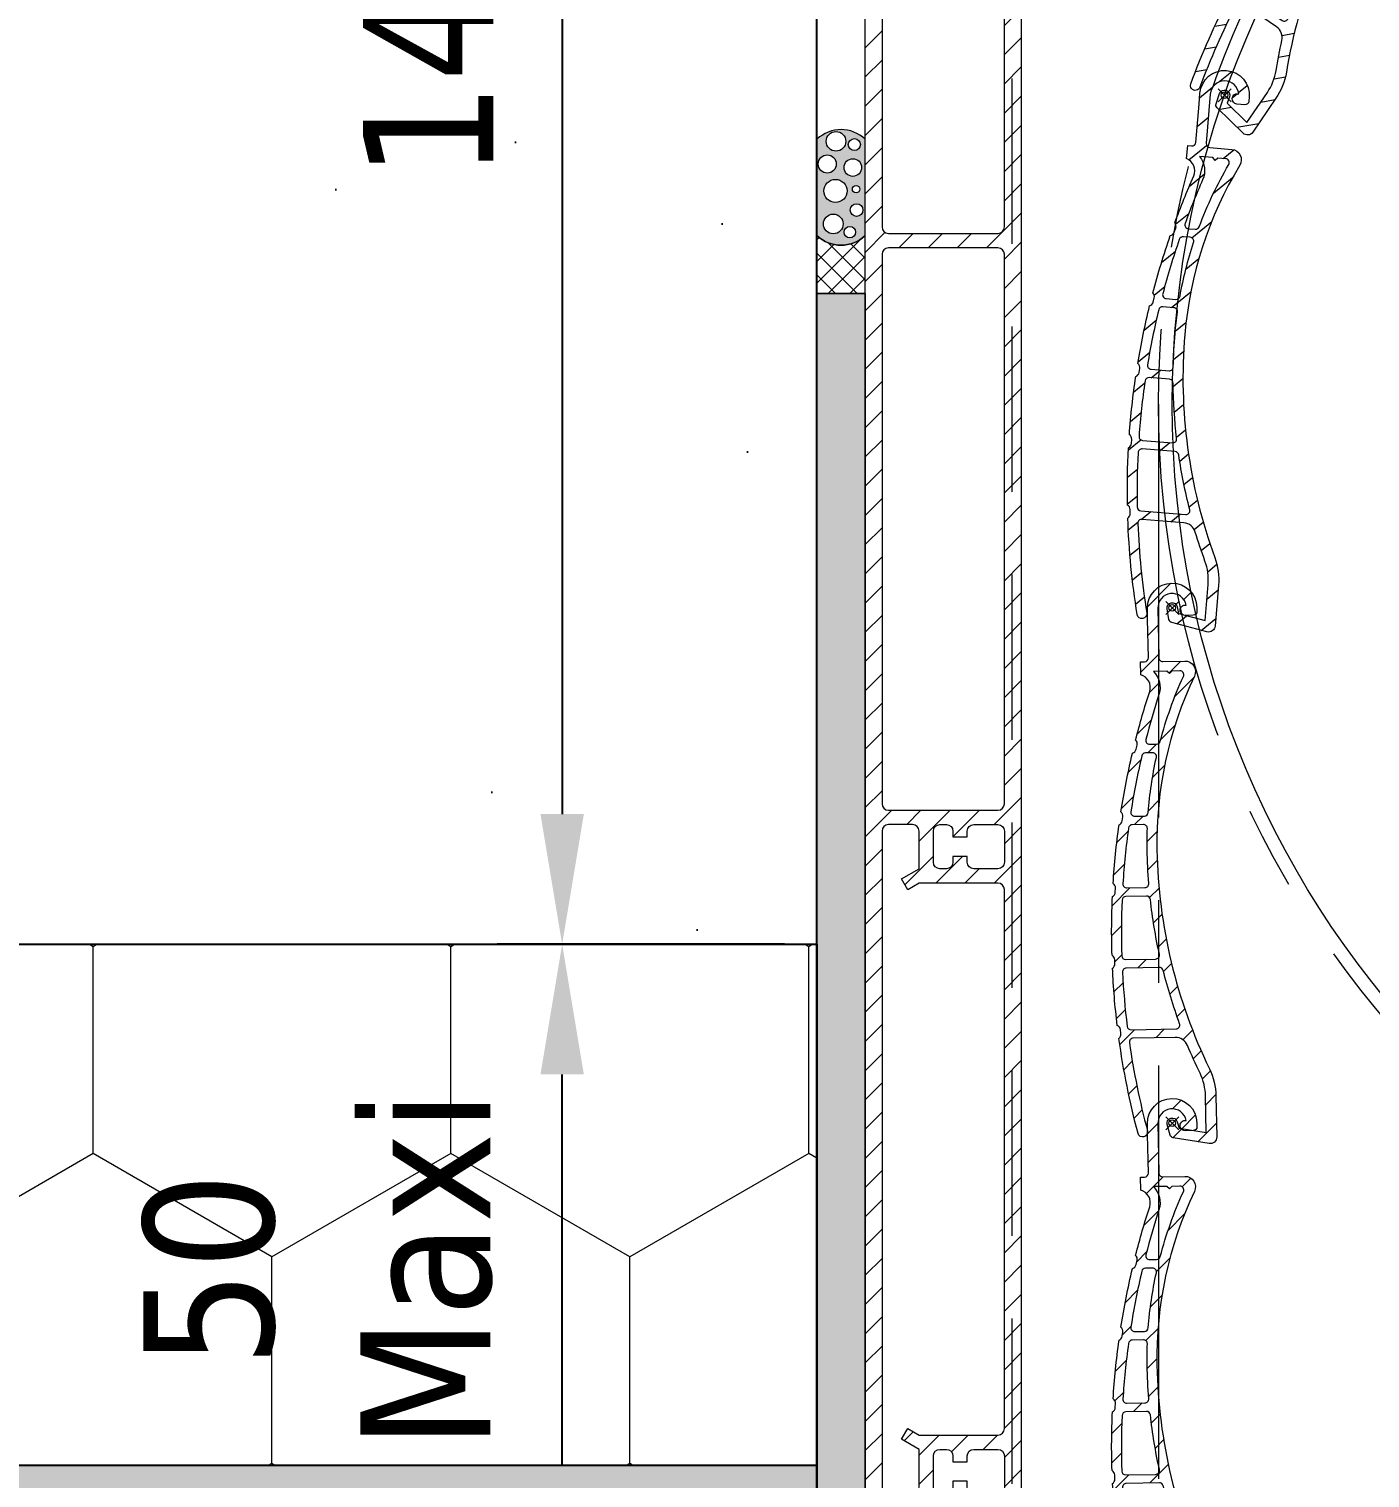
# Model space of a CAD drawing. Header units: millimetres. Extents: x -20000 to 230000, y -17405 to 24510.
# Drawn here: x 23424.4 to 23527.5, y -12796.7 to -12685.4 of the extents above; entities that cross this region are included whole.
import ezdxf

# ---------------------------------------------------------------- set-up
doc = ezdxf.new("R2010")
doc.units = ezdxf.units.MM
doc.header["$PDMODE"] = 35
doc.header["$PDSIZE"] = 0.5
doc.linetypes.add('AXES', pattern=[50.800000000000004, 31.75, -6.35, 6.35, -6.35])
doc.linetypes.add('CACHE', pattern=[9.524999999999999, 6.35, -3.175])
doc.layers.get('0').update_dxf_attribs({"lineweight": 13})
doc.layers.get('Defpoints').update_dxf_attribs({"true_color": 0xc2a584})
doc.layers.add('0 - Invisible', color=43, linetype='Continuous', lineweight=0, plot=False)
for name, color, linetype, lineweight in [('1 - Axe', 1, 'AXES', 0), ('1 - BETON', 251, 'Continuous', 25), ('1 - Béton', 251, 'Continuous', 25), ('1 - Cotation', 32, 'Continuous', 13), ('1 - INTERROMPU', 253, 'CACHE', 13), ('1 - Isolant', 132, 'Continuous', 13), ('1 - PVC', 7, 'Continuous', 13), ('1 - Silicone', 40, 'Continuous', 13)]:
    doc.layers.add(name, color=color, linetype=linetype, lineweight=lineweight)
doc.styles.add('Texte Poralu', font='tahomabd.ttf')
doc.dimstyles.new('30 - 1000', dxfattribs={"dimtxt": 10, "dimasz": 10, "dimexe": 5, "dimexo": 2.5, "dimgap": 5, "dimtad": 1, "dimdec": 1, "dimtxsty": 'Texte Poralu', "dimcen": 5, "dimazin": 0, "dimtfac": 1, "dimtdec": 1, "dimtmove": 0, "dimatfit": 3, "dimfxl": 1, "dimarcsym": 0})

# ---------------------------------------------------------------- blocks, each defined once
blk = doc.blocks.new('*U516')
at = {"layer": '1 - Isolant'}
h = blk.add_hatch(dxfattribs=at)
h.set_pattern_fill('HONEY', color=256, scale=5, style=0)
h.set_pattern_definition([(0, (86.99999999999818, -29.99999999985721), (23.8125, 13.748153225), [15.875, -31.75]), (120, (86.99999999999818, -29.99999999985721), (-23.81249994797095, 13.74815331511695), [15.87499999999995, -31.74999999999991]), (59.99999999999999, (86.99999999999818, -29.99999999985721), (5.202904551637744e-08, 27.49630654011694), [-31.75, 15.875])])
h.paths.add_polyline_path([(-40.00000000000091, 0), (-40.00000000000092, -165.0000000000109), (-8.00000000000093, -164.9999999998463), (-3.517186542009219e-14, -164.9999999998463), (0, 0)])
blk.add_lwpolyline([(-40.00000000000091, 0), (-40.00000000000092, -165.0000000000109), (-8.000000000000924, -165.0000000000109), (-8.00000000000093, -164.9999999998463), (-3.517186542009219e-14, -164.9999999998463), (0, 0)], dxfattribs=at)
blk = doc.blocks.new('*U582')
at = {"layer": '1 - BETON'}
h = blk.add_hatch(dxfattribs=at)
h.set_pattern_fill('CONCRETE', color=256, scale=15, style=0, pattern_type=2)
h.set_pattern_definition([(49.99999999999999, (204.9999999999999, -60.00000000001597), (107.589027390113, -9.412820247389266), [11.25, -123.75]), (355, (204.9999999999999, -60.00000000001597), (-20.81270004195, 112.8288200550018), [9, -99]), (100.4514, (213.965752, -60.78440100001598), (86.77640725710323, 103.415931309143), [9.5610285, -105.1713168]), (46.18420000000002, (204.9999999999999, -30.00000000001597), (160.0861572938467, -24.82785214935271), [16.87499999999973, -185.6249999999979]), (96.6356, (218.3405117499999, -32.06899605001598), (140.1994058323055, 146.1176806350663), [14.3415432, -157.75695]), (351.1842, (204.9999999999999, -30.00000000001597), (140.1992917700441, 146.1177901387987), [13.5, -148.5]), (21, (219.9999999999999, -37.50000000001597), (89.53605781776925, -60.39283359980082), [11.25, -123.75]), (326.0000000000001, (219.9999999999999, -37.50000000001597), (36.49729978823726, 108.772506757028), [9, -99]), (71.4514, (227.46133495, -42.53274090001594), (126.0333942872235, 48.37957450649286), [9.5610285, -105.1713168]), (37.50000000000001, (204.9999999999999, -60.00000000001597), (1.8239782975936, 49.93407807469672), [0, -97.8, 0, -100.5, 0, -99.375]), (7.499999999999999, (204.9999999999999, -60.00000000001597), (39.46043061632229, 59.16175678235403), [0, -57.3, 0, -95.55, 0, -37.875]), (327.5, (171.55, -60.00000000001597), (80.07336542586135, -3.383230760156963), [0, -37.5, 0, -117, 0, -155.25]), (317.5, (156.55, -60.00000000001597), (87.47792540135794, 15.01574734984766), [0, -48.75, 0, -77.69999999999999, 0, -110.25])])
h.paths.add_polyline_path([(-180, 349.9999999999841), (-180, 0), (-15.00000000000001, 0), (-15, 140), (2.486899575160351e-14, 140), (0, 249.9999999999841), (400, 249.9999999999841), (300, 349.9999999999841)])
blk.add_lwpolyline([(-180, 349.9999999999841), (-180, 0), (-15.00000000000001, 0), (-15, 140), (2.486899575160351e-14, 140), (0, 249.9999999999841), (400, 249.9999999999841)], dxfattribs=at)
blk = doc.blocks.new('*D564')
at = {"layer": '1 - Cotation', "color": 0, "lineweight": -2, "transparency": 16777216}
for p, q in [((23482.50002455693, -12615.66835877718), (23460.42173910378, -12615.66835877718)), ((23465.42173910378, -12625.66835877718), (23465.42173910378, -12745.66835877718)), ((23482.50002455693, -12755.66835877718), (23460.42173910378, -12755.66835877718))]:
    blk.add_line(p, q, dxfattribs=at)
at = {"layer": '1 - Cotation', "color": 0, "transparency": 16777216}
for points in [[(23463.75507243711, -12625.66835877718), (23467.08840577045, -12625.66835877718), (23465.42173910378, -12615.66835877718)], [(23463.75507243711, -12745.66835877718), (23467.08840577045, -12745.66835877718), (23465.42173910378, -12755.66835877718)]]:
    blk.add_solid(points, dxfattribs=at)
at = {"layer": 'Defpoints', "color": 0, "transparency": 16777216}
for p in [(23485.00002455693, -12615.66835877718), (23465.42173910378, -12755.66835877718), (23485.00002455693, -12755.66835877718)]:
    blk.add_point(p, dxfattribs=at)
at = {"layer": '1 - Cotation', "color": 0, "transparency": 16777216, "insert": (23455.21690364374, -12685.66835877718), "char_height": 10, "attachment_point": 5, "rotation": 90, "style": 'Texte Poralu'}
blk.add_mtext('140', dxfattribs=at)
blk = doc.blocks.new('*D551')
at = {"layer": 'Defpoints', "color": 0, "lineweight": -2, "transparency": 16777216}
for p, q in [((23502.50002455693, -12505.6683587772), (23745.19054977153, -12505.6683587772)), ((23740.19054977153, -12795.66835877718), (23740.19054977153, -12515.6683587772)), ((23530.50002455678, -12805.66835877718), (23745.19054977153, -12805.66835877718))]:
    blk.add_line(p, q, dxfattribs=at)
at = {"layer": 'Defpoints', "color": 0, "transparency": 16777216}
for p in [(23500.00002455693, -12505.6683587772), (23740.19054977153, -12505.6683587772), (23528.00002455678, -12805.66835877718)]:
    blk.add_point(p, dxfattribs=at)
for points in [[(23738.52388310487, -12515.6683587772), (23741.8572164382, -12515.6683587772), (23740.19054977153, -12505.6683587772)], [(23738.52388310487, -12795.66835877718), (23741.8572164382, -12795.66835877718), (23740.19054977153, -12805.66835877718)]]:
    blk.add_solid(points, dxfattribs=at)
at = {"layer": 'Defpoints', "color": 0, "transparency": 16777216, "insert": (23729.98235635314, -12655.66835877719), "char_height": 10, "attachment_point": 5, "rotation": 90, "style": 'Texte Poralu'}
blk.add_mtext('300', dxfattribs=at)
blk = doc.blocks.new('*U517')
at = {"layer": '1 - BETON'}
h = blk.add_hatch(dxfattribs=at)
h.set_pattern_fill('AR-SAND', color=256, scale=0.1)
h.set_pattern_definition([(37.50000000000001, (-189.9999999999842, -105.0000000000112), (-0.1600031295984046, 4.894132373293424), [0, -3.860800000000001, 0, -4.318000000000001, 0, -4.1275]), (7.499999999999999, (-189.9999999999842, -105.0000000000112), (4.495232831380027, 7.168251005683543), [0, -2.0828, 0, -3.4798, 0, -1.3335]), (327.5, (-193.1241999999842, -105.0000000000112), (7.90992370241458, 0.01437184678545762), [0, -1.27, 0, -4.572, 0, -5.969]), (317.5, (-193.1241999999842, -105.0000000000112), (7.635564524722972, 2.229293232572163), [0, -0.635, 0, -2.9972, 0, -3.429])])
h.paths.add_polyline_path([(-389.9999999999847, 10), (-389.9999999999847, 0), (0, 0), (4.627409566637652e-13, -305.0000000000112), (10.00000000000046, -305.0000000000112), (10, 10)])
blk.add_lwpolyline([(-389.9999999999847, 0), (0, 0), (4.627409566637652e-13, -305.0000000000112), (10.00000000000046, -305.0000000000112), (10, 10), (-389.9999999999847, 10)], dxfattribs=at)
blk = doc.blocks.new('*D550')
at = {"layer": '1 - Cotation', "color": 0, "lineweight": -2, "transparency": 16777216}
for p, q in [((23482.50002455678, -12755.66835877718), (23460.42173910363, -12755.66835877718)), ((23465.42173910363, -12795.66835877718), (23465.42173910363, -12765.66835877718)), ((23482.50002455694, -12805.66835877718), (23460.42173910363, -12805.66835877718))]:
    blk.add_line(p, q, dxfattribs=at)
at = {"layer": '1 - Cotation', "color": 0, "transparency": 16777216}
for points in [[(23463.75507243696, -12765.66835877718), (23467.0884057703, -12765.66835877718), (23465.42173910363, -12755.66835877718)], [(23463.75507243696, -12795.66835877718), (23467.0884057703, -12795.66835877718), (23465.42173910363, -12805.66835877718)]]:
    blk.add_solid(points, dxfattribs=at)
at = {"layer": 'Defpoints', "color": 0, "transparency": 16777216}
for p in [(23465.42173910363, -12755.66835877718), (23485.00002455678, -12755.66835877718), (23485.00002455694, -12805.66835877718)]:
    blk.add_point(p, dxfattribs=at)
at = {"layer": '1 - Cotation', "color": 0, "transparency": 16777216, "insert": (23446.66194505841, -12780.66835877718), "char_height": 10, "attachment_point": 5, "rotation": 90, "style": 'Texte Poralu'}
blk.add_mtext('50\\PMaxi', dxfattribs=at)
blk = doc.blocks.new('*U322')
at = {"layer": '1 - Silicone'}
h = blk.add_hatch(dxfattribs=at)
h.set_pattern_fill('ANSI37', color=256, scale=0.3699999999993452, style=0)
h.set_pattern_definition([(44.99999999999999, (-3546.382707065227, -4016.817454208161), (-0.8306736911974264, 0.8306736911974266), []), (135, (-3546.382707065227, -4016.817454208161), (-0.8306736911974266, -0.8306736911974264), [])])
h.paths.add_polyline_path([(4.439999999993488, 3.699999999993452), (0, 3.699999999994125), (0, 0), (4.439999999992815, 0, -0.4000000000001005)])
h = blk.add_hatch(color=256, dxfattribs=at)
edge = h.paths.add_edge_path(flags=16)
edge.add_arc((11.42720432750323, 0.826336830510747), 0.4635759590039186, -180, 0, ccw=False)
edge.add_arc((11.42720432750323, 0.826336830510747), 0.4635759590039168, 0, 180, ccw=False)
edge = h.paths.add_edge_path(flags=16)
edge.add_arc((11.67852098030643, 2.236361673864402), 0.7532997142119466, 0, 180, ccw=False)
edge.add_arc((11.67852098030643, 2.236361673864402), 0.7532997142119484, -180, 0, ccw=False)
edge = h.paths.add_edge_path(flags=16)
edge.add_arc((9.938644695498771, 2.912398728241017), 0.6953489796142165, 0, 180, ccw=False)
edge.add_arc((9.938644695498771, 2.912398728241017), 0.6953489796142165, -180, 0, ccw=False)
edge = h.paths.add_edge_path(flags=16)
edge.add_arc((9.66798775790231, 0.9422233408158959), 0.6766245024009212, -180, 0, ccw=False)
edge.add_arc((9.66798775790231, 0.9422233408158959), 0.676624502400923, 0, 180, ccw=False)
edge = h.paths.add_edge_path(flags=16)
edge.add_arc((8.005436929092578, 0.6911234360776827), 0.2897237552080298, -180, 0, ccw=False)
edge.add_arc((8.005436929092578, 0.6911234360776827), 0.2897237552080298, 0, 180, ccw=False)
edge = h.paths.add_edge_path(flags=16)
edge.add_arc((7.870090618704115, 2.27498552433691), 0.8885131086423206, 0, 180, ccw=False)
edge.add_arc((7.870090618704115, 2.27498552433691), 0.8885131086423197, -180, 0, ccw=False)
edge = h.paths.add_edge_path(flags=16)
edge.add_arc((6.400871271492912, 0.652499585605174), 0.482887884238826, -180, 0, ccw=False)
edge.add_arc((6.400871271492912, 0.652499585605174), 0.4828878842388269, 0, 180, ccw=False)
edge = h.paths.add_edge_path(flags=16)
edge.add_arc((5.332124279008827, 2.444514609310957), 0.7567252997091121, 0, 180, ccw=False)
edge.add_arc((5.332124279008827, 2.444514609310957), 0.7567252997091121, -180, 0, ccw=False)
edge = h.paths.add_edge_path(flags=16)
edge.add_arc((4.699639873091289, 1.174011320316509), 0.4442490748760024, -180, 0, ccw=False)
edge.add_arc((4.699639873091289, 1.174011320316509), 0.4442490748760024, 0, 180, ccw=False)
edge = h.paths.add_edge_path()
edge.add_line((11.83999999997905, 3.699999999993452), (4.439999999993489, 3.699999999993452))
edge.add_arc((6.382499999989378, 1.849999999996726), 2.682499999994765, 136.3971810272865, 223.6028189727135)
edge.add_line((4.439999999993489, 0), (11.83999999998039, 0))
edge.add_arc((9.897499999983681, 1.849999999996019), 2.682499999994873, 316.3971810273095, 403.6028189727322)
for points in [[(4.439999999993488, 3.699999999993452), (0, 3.699999999994125), (0, 0), (4.439999999992815, 0, -0.4000000000001005), (4.439999999993488, 3.699999999993452)], [(11.83999999997905, 3.699999999993452), (4.439999999993489, 3.699999999993452, 0.4000000000001005), (4.439999999993489, 0), (11.83999999998039, 0, 0.4000000000000781), (11.83999999997905, 3.699999999993452)], [(9.243295715884555, 2.912398728241017, -1), (10.63399367511299, 2.912398728241017, -1), (9.243295715884555, 2.912398728241017, -1)], [(4.575398979299715, 2.444514609310957, -1), (6.088849578717939, 2.444514609310957, -1), (4.575398979299715, 2.444514609310957, -1)], [(6.981577510061794, 2.27498552433691, -1), (8.758603727346435, 2.27498552433691, -1), (6.981577510061794, 2.27498552433691, -1)], [(10.92522126609449, 2.236361673864402, -1), (12.43182069451838, 2.236361673864402, -1), (10.92522126609449, 2.236361673864402, -1)], [(5.143888947967291, 1.174011320316509, -1), (4.255390798215286, 1.174011320316509, -1), (5.143888947967291, 1.174011320316509, -1)], [(6.883759155731738, 0.652499585605174, -1), (5.917983387254085, 0.652499585605174, -1), (6.883759155731738, 0.652499585605174, -1)], [(10.34461226030323, 0.9422233408158959, -1), (8.991363255501387, 0.9422233408158959, -1), (10.34461226030323, 0.9422233408158959, -1)], [(11.89078028650714, 0.826336830510747, -1), (10.96362836849931, 0.826336830510747, -1), (11.89078028650714, 0.826336830510747, -1)], [(8.295160684300608, 0.6911234360776827, -1), (7.715713173884549, 0.6911234360776827, -1), (8.295160684300608, 0.6911234360776827, -1)]]:
    blk.add_lwpolyline(points, format="xyb", close=True, dxfattribs=at)
blk = doc.blocks.new('Rehau - VR MB 190 - Caisson face extérieure')
at = {"layer": '1 - PVC'}
h = blk.add_hatch(dxfattribs=at)
h.set_pattern_fill('ANSI31', color=256, scale=0.5, style=0)
h.set_pattern_definition([(45, (-94390.98571780146, -324034.8792888332), (-1.122532015133644, 1.122532015133644), [])])
h.paths.add_polyline_path([(0, -2.349999999983993), (0, 172), (3.800000000002911, 172), (3.800000000002911, 175.2999999999884), (2.499999999999993, 175.2999999999884), (1.800000000002911, 176), (1.80000000000291, 186.7000000000116, -0.4142135623730951), (3.30000000000291, 188.2000000000116), (11.5, 188.2000000000116, -0.4142135623730951), (12, 187.7000000000116), (12, 171), (14, 171), (15.52731039686478, 176.7000000000116), (14.40397459622181, 176.7000000000116, -0.4142135623730951), (14.20397459622473, 176.9000000000233, -0.1316524975920137), (14.23076951546136, 177.0000000000032), (14.66378221735067, 177.75, -0.2679491924313112), (15.09679491924254, 178), (16.56989069512929, 178, -0.4931454260246408), (17.05285360827392, 177.3705904774357), (15.09682450353284, 170.0705904774368, -0.3394542588557405), (14.61386159040537, 169.7000000000116), (12, 169.7000000000116), (12, 14.25), (10.69999999999709, 14.25), (10.69999999999709, 16.5), (9.10000000000582, 16.5), (9.10000000000582, 8.5), (10.69999999999709, 8.5), (10.69999999999709, 10.75), (12, 10.75), (12, 7.200000000011642), (7, 7.200000000011642, 0.4142135623730951), (6.5, 6.700000000011642), (6.5, 1.799999999988358, 0.4142135623730951), (7, 1.299999999988358), (8.19999999999709, 1.299999999988358, 0.4142135623730951), (8.69999999999709, 1.799999999988358), (8.69999999999709, 2.75, -0.4142135623730951), (9.35000000000582, 3.400000000023283, -0.414213562366538), (10, 2.750000000014552), (10, 0), (1.30000000000291, 0), (1.30000000000291, -2.349999999976717, -0.4142135623730951), (0.6500000000087311, -3, -0.4142135623698166)])
h.paths.add_polyline_path([(1.30000000000291, 113, -0.4142135623730951), (1.80000000000291, 113.5), (10.19999999999709, 113.5, -0.4142135623730951), (10.69999999999709, 113), (10.69999999999709, 70.79999999998836, -0.4142135623730951), (10.19999999999709, 70.29999999998836), (1.80000000000291, 70.29999999998836, -0.4142135623730951), (1.30000000000291, 70.79999999998836)], flags=16)
h.paths.add_polyline_path([(1.80000000000291, 69.20000000001164), (3.650000000008731, 69.20000000001164, -0.4142135623730951), (4.150000000008731, 68.70000000001164), (4.150000000008731, 65.79999999998834), (2.800000000002904, 65.02057713660177), (3.276313972077329, 64.19557713659016), (4.150000000008726, 64.70000000001164), (10.19999999999709, 64.70000000001164, -0.4142135623730951), (10.69999999999709, 64.20000000001164), (10.69999999999709, 22.79999999998836, -0.4142135623730951), (10.19999999999709, 22.29999999998836), (4.150000000008734, 22.29999999998836), (3.276313972077333, 22.80442286340985), (2.80000000000291, 21.97942286339821), (4.150000000008731, 21.20000000001164), (4.150000000008731, 18.29999999998836, -0.4142135623730951), (3.650000000008731, 17.79999999998836), (1.80000000000291, 17.79999999998836, -0.4142135623730951), (1.30000000000291, 18.29999999998836), (1.30000000000291, 20.70000000001164), (1.30000000000291, 22.79999999998836), (1.30000000000291, 64.20000000001164), (1.30000000000291, 66.29999999998836), (1.30000000000291, 68.70000000001164, -0.4142135623730951)], flags=16)
h.paths.add_polyline_path([(1.30000000000291, 115.0999999999767), (1.30000000000291, 157.4000000000233), (1.30000000000291, 159.5), (1.30000000000291, 161.9000000000233, -0.4142135623730951), (1.80000000000291, 162.4000000000233), (3.650000000008731, 162.4000000000233, -0.4142135623730951), (4.150000000008731, 161.9000000000233), (4.150000000008731, 159), (2.800000000002907, 158.2205771366134), (3.276313972077318, 157.3955771366018), (4.15000000000873, 157.9000000000233), (10.19999999999709, 157.9000000000233, -0.4142135623730951), (10.69999999999709, 157.4000000000233), (10.69999999999709, 115.0999999999767, -0.4142135623730951), (10.19999999999709, 114.5999999999767), (1.80000000000291, 114.5999999999767, -0.4142135623730951)], flags=16)
h.paths.add_polyline_path([(5.749999999999971, 69.20000000001164), (6.25, 69.20000000001164, -0.4142135623730951), (6.75, 68.70000000001164), (6.75, 68.25), (7.850000000005821, 68.25), (7.850000000005821, 68.70000000001164, -0.4142135623730951), (8.35000000000582, 69.20000000001164), (10.19999999999709, 69.20000000001164, -0.4142135623730951), (10.69999999999709, 68.70000000001164), (10.69999999999709, 66.29999999998836, -0.4142135623730951), (10.19999999999709, 65.79999999998836), (8.35000000000582, 65.79999999998836, -0.4142135623730951), (7.850000000005821, 66.29999999998836), (7.850000000005821, 66.75), (6.75, 66.75), (6.75, 66.29999999998836, -0.4142135623730951), (6.25, 65.79999999998836), (5.75, 65.79999999998836, -0.4142135623730951), (5.25, 66.29999999998836), (5.25, 68.25), (5.25, 68.70000000001164, -0.4142135623730778)], flags=16)
h.paths.add_polyline_path([(5.25, 159.5), (5.25, 161.4500000000116), (5.25, 161.9000000000233, -0.4142135623730951), (5.75, 162.4000000000233), (6.25, 162.4000000000233, -0.4142135623730951), (6.75, 161.9000000000233), (6.75, 161.4500000000116), (7.850000000005821, 161.4500000000116), (7.850000000005821, 161.9000000000233, -0.4142135623730951), (8.35000000000582, 162.4000000000233), (10.19999999999709, 162.4000000000233, -0.4142135623730951), (10.69999999999709, 161.9000000000233), (10.69999999999709, 159.5, -0.4142135623730951), (10.19999999999709, 159), (8.35000000000582, 159, -0.4142135623730951), (7.850000000005821, 159.5), (7.850000000005821, 159.9500000000117), (6.75, 159.9500000000116), (6.75, 159.5, -0.4142135623730951), (6.25, 159), (5.75, 159, -0.4142135623730951)], flags=16)
h.paths.add_polyline_path([(5.750000000000002, 21.20000000001164), (6.25, 21.20000000001164, -0.4142135623730951), (6.75, 20.70000000001164), (6.75, 20.25), (7.850000000005821, 20.25), (7.850000000005821, 20.70000000001164, -0.4142135623730951), (8.35000000000582, 21.20000000001164), (10.19999999999709, 21.20000000001164, -0.4142135623730951), (10.69999999999709, 20.70000000001164), (10.69999999999709, 18.29999999998836, -0.4142135623730951), (10.19999999999709, 17.79999999998836), (8.35000000000582, 17.79999999998836, -0.4142135623730951), (7.850000000005821, 18.29999999998836), (7.850000000005821, 18.75), (6.75, 18.75), (6.75, 18.29999999998836, -0.4142135623730951), (6.25, 17.79999999998836), (5.75, 17.79999999998836, -0.4142135623730951), (5.25, 18.29999999998836), (5.25, 20.70000000001164, -0.4142135623730961)], flags=16)
h.paths.add_polyline_path([(1.80000000000291, 163.5, -0.4142135623730951), (1.30000000000291, 164), (1.30000000000291, 170.2000000000116, -0.4142135623730951), (1.80000000000291, 170.7000000000116), (3.600000000005821, 170.7000000000116, 0.4142135623730951), (5.100000000005821, 172.2000000000116), (5.100000000005821, 175.0999999999767, 0.4142135623730951), (3.600000000005821, 176.5999999999767), (3.100000000005821, 176.5999999999767), (3.100000000005821, 186.9000000000233), (10.69999999999709, 186.9000000000233), (10.69999999999709, 164, -0.4142135623730951), (10.19999999999709, 163.5)], flags=16)
h.paths.add_polyline_path([(1.80000000000291, 16.70000000001164), (7.30000000000291, 16.70000000001164, -0.4142135623730951), (7.80000000000291, 16.20000000001164), (7.80000000000291, 9, -0.4142135623730951), (7.30000000000291, 8.5), (7, 8.5, 0.414213562374279), (5.19999999999709, 6.700000000004366), (5.19999999999709, 1.799999999988358, -0.4142135623730951), (4.69999999999709, 1.299999999988358), (1.80000000000291, 1.299999999988358, -0.4142135623730951), (1.30000000000291, 1.799999999988358), (1.30000000000291, 16.20000000001164, -0.4142135623730949)], flags=16)
for points in [[(0, -2.349999999976717), (0, 172)], [(12, 169.7000000000116), (12, 14.25)]]:
    blk.add_lwpolyline(points, dxfattribs=at)
for points in [[(1.30000000000291, 159.5), (1.30000000000291, 157.4000000000233), (1.30000000000291, 115.0999999999767, 0.414213562373095), (1.80000000000291, 114.5999999999767), (10.19999999999709, 114.5999999999767, 0.414213562373095), (10.69999999999709, 115.0999999999767), (10.69999999999709, 157.4000000000233, 0.414213562373095), (10.19999999999709, 157.9000000000233), (4.150000000008731, 157.9000000000233), (3.276313972077332, 157.3955771366018), (2.80000000000291, 158.2205771366134), (4.150000000008731, 159), (4.150000000008731, 161.9000000000233, 0.414213562373095), (3.650000000008731, 162.4000000000233), (1.80000000000291, 162.4000000000233, 0.414213562373095), (1.30000000000291, 161.9000000000233)], [(10.19999999999709, 70.29999999998836, 0.414213562373095), (10.69999999999709, 70.79999999998836), (10.69999999999709, 113, 0.414213562373095), (10.19999999999709, 113.5), (1.80000000000291, 113.5, 0.414213562373095), (1.30000000000291, 113), (1.30000000000291, 70.79999999998836, 0.414213562373095), (1.80000000000291, 70.29999999998836)], [(1.30000000000291, 18.29999999998836, 0.414213562373095), (1.80000000000291, 17.79999999998836), (3.650000000008731, 17.79999999998836, 0.414213562373095), (4.150000000008731, 18.29999999998836), (4.150000000008731, 21.20000000001164), (2.80000000000291, 21.97942286339821), (3.276313972077332, 22.80442286340985), (4.150000000008731, 22.29999999998836), (10.19999999999709, 22.29999999998836, 0.414213562373095), (10.69999999999709, 22.79999999998836), (10.69999999999709, 64.20000000001164, 0.414213562373095), (10.19999999999709, 64.70000000001164), (4.150000000008731, 64.70000000001164), (3.276313972077332, 64.19557713659015), (2.80000000000291, 65.02057713660179), (4.150000000008731, 65.79999999998836), (4.150000000008731, 68.70000000001164, 0.414213562373095), (3.650000000008731, 69.20000000001164), (1.80000000000291, 69.20000000001164, 0.414213562373095), (1.30000000000291, 68.70000000001164), (1.30000000000291, 66.29999999998836), (1.30000000000291, 64.20000000001164), (1.30000000000291, 22.79999999998836), (1.30000000000291, 20.70000000001164)], [(6.25, 65.79999999998836), (5.75, 65.79999999998836, -0.414213562373095), (5.25, 66.29999999998836), (5.25, 68.25), (5.25, 68.70000000001164, -0.414213562373095), (5.75, 69.20000000001164), (6.25, 69.20000000001164, -0.414213562373095), (6.75, 68.70000000001164), (6.75, 68.25), (7.850000000005821, 68.25), (7.850000000005821, 68.70000000001164, -0.414213562373095), (8.35000000000582, 69.20000000001164), (10.19999999999709, 69.20000000001164, -0.414213562373095), (10.69999999999709, 68.70000000001164), (10.69999999999709, 66.29999999998836, -0.414213562373095), (10.19999999999709, 65.79999999998836), (8.35000000000582, 65.79999999998836, -0.414213562373095), (7.850000000005821, 66.29999999998836), (7.850000000005821, 66.75), (6.75, 66.75), (6.75, 66.29999999998836, -0.414213562373095)], [(6.25, 17.79999999998836), (5.75, 17.79999999998836, -0.414213562373095), (5.25, 18.29999999998836), (5.25, 20.70000000001164, -0.414213562373095), (5.75, 21.20000000001164), (6.25, 21.20000000001164, -0.414213562373095), (6.75, 20.70000000001164), (6.75, 20.25), (7.850000000005821, 20.25), (7.850000000005821, 20.70000000001164, -0.414213562373095), (8.35000000000582, 21.20000000001164), (10.19999999999709, 21.20000000001164, -0.414213562373095), (10.69999999999709, 20.70000000001164), (10.69999999999709, 18.29999999998836, -0.414213562373095), (10.19999999999709, 17.79999999998836), (8.35000000000582, 17.79999999998836, -0.414213562373095), (7.850000000005821, 18.29999999998836), (7.850000000005821, 18.75), (6.75, 18.75), (6.75, 18.29999999998836, -0.414213562373095)]]:
    blk.add_lwpolyline(points, format="xyb", close=True, dxfattribs=at)
blk = doc.blocks.new('Rehau - Lame PVC 37mm')
at = {"layer": '1 - PVC', "linetype": 'ByBlock'}
h = blk.add_hatch(dxfattribs=at)
h.set_pattern_fill('ANSI31', color=256, scale=0.5, angle=0.126606431771055, style=0)
h.set_pattern_definition([(45.12660643177106, (-93264.76008070685, -324254.690680484), (-1.125009730554089, 1.120048818649712), [])])
h.paths.add_polyline_path([(1.714819504019033, -5.214318746251593, 0.5511978196300185), (0.9723604141890974, -4.083444039644746), (-0.7273737736850308, -4.113505487230213, -0.4142135623728732), (-1.032631826981742, -3.818857356514854), (-1.099828003907533, -0.01945152490407054, -0.9125200992130532), (1.0779596124612, 0.2190960380667093), (0.9963069990171789, 0.2176519324257242, 1), (1.010453562585099, -0.5822229794739542), (1.610359746538961, -0.5716130568343942, 0.4142135623730951), (1.905007877181561, -0.2663550035376829), (1.899702915832677, 0.03359808846835222, 1), (-1.899702915836315, -0.03359808844288636), (-1.884724016594191, -0.8805349201011268), (-1.832506738925076, -3.833003920111878, -0.4142135623729841), (-2.127154869553124, -4.138261973408589), (-2.427107961530055, -4.143566934815681), (-2.409424757077431, -5.143410574719383, -0.4257673716841065), (-1.728794576616565, -6.414352431618681, 0.01620998676106852), (-2.807218696574637, -10.15122786893517, -0.2671777657055815), (-2.697188484542494, -10.53475884588443), (-2.778296076039624, -10.86630664587028, -0.2671777657425786), (-3.052953319218432, -11.15573030869018, 0.01918080816048403), (-3.935336504802763, -15.67203984149273, -0.2671777657709143), (-3.789811995027776, -16.04355737126207), (-3.836533881172727, -16.36097780337332, -0.2671777657425248), (-4.082936195396542, -16.67480666972006, 0.01888716454936471), (-4.534981043079824, -21.18350525161259, -0.2671777657769592), (-4.355786255358908, -21.54000474095119), (-4.372449649354166, -21.84942247539766, -0.2671777657426368), (-4.588894852351586, -22.18461515418494, 0.0187627535662359), (-4.624574034549369, -26.68594990550082, -0.2671777657345661), (-4.413469406312288, -27.02453149653047), (-4.401808018565134, -27.33182858892724, -0.2671777657426213), (-4.586645303135811, -27.68543548365597, 0.01837873757177009), (-4.221003117521832, -32.07965683897964, -0.2671777657717513), (-3.980265355292431, -32.39785172844313), (-3.940207543915676, -32.70870834270499, -0.2671777657425649), (-4.092413365522589, -33.07753898903502, 0.03101518117592296), (-2.625569942438233, -40.36792677724043, 1), (-1.900885916738844, -40.17470912049066, -0.02919966321162377), (-3.289334213319307, -33.40112205968944, -0.4516523367025826), (-2.997735446393563, -33.05817854836823), (0.2356831054476061, -33.00099240541931, -0.3073428888730853), (1.176069518476652, -33.61532497040935, 0.01435219423901755), (2.14049702412558, -35.74930875645259, -0.109302778989515), (2.563766137782295, -37.51386061376434), (2.613087130388521, -40.30256788114093), (0.5272464262798167, -39.97269671103459), (0.3844792175350449, -39.47524169828284, 1), (-0.3844792176114424, -39.69592909027597), (-0.1538411499223002, -40.4995594473603, 0.2914734195860076), (0.0876563225301652, -40.71311900277396), (2.841259194492523, -41.14859530709691, 0.4663076581549498), (3.419284249057455, -40.64589149256244), (3.363641049711077, -37.49971405022552, 0.1093027789895115), (2.859749247754735, -35.39905707708567, -0.1093027789895104), (-1.171385168041525, -18.59380129243254, -0.1155842053063257)])
h.paths.add_polyline_path([(-0.9166498274153128, -10.24916626409868, -0.335883614058648), (-1.201496806143041, -10.47288385465981), (-1.726007824750923, -10.48216034071993, -0.4957600664359051), (-2.021798612537168, -10.10725403252763, -0.01521468926219881), (-1.015320242981034, -6.645554454198646, 0.2801881099124297), (-1.435206662676137, -4.876141486764027), (-0.4141582783649937, -4.858083255780002), (-0.2106529094762664, -5.054515342942977), (-0.01422082238605071, -4.851009974039698), (0.5856627663870313, -4.84040045099573, -0.5520752951784766), (0.8637499142187153, -5.265212978834825, 0.04310768850686422)], flags=16)
h.paths.add_polyline_path([(-1.215849515692753, -11.49257419801324, 0.03472395736807975), (-1.836135062827452, -15.71313996026765, -0.3868883310387825), (-2.129952629200488, -15.99016461127212), (-2.872086571240288, -16.00328996982898, -0.4663014169116254), (-3.173709820855947, -15.65648101347506, -0.01844035211968467), (-2.332719462430759, -11.36931076793007, -0.343231967596597), (-2.045964314516823, -11.13792073152035), (-1.514225438428184, -11.12851641375346, -0.4842344503837259)], flags=16)
h.paths.add_polyline_path([(-1.906005910410386, -16.95249199123828, 0.01345481004343663), (-1.921267897998405, -18.60706369580475, 0.01572310492447271), (-1.795441812750141, -21.16620497581789, -0.432755081400528), (-2.089163616374208, -21.49030333299197), (-3.479591235447515, -21.51489439392935, -0.4379676411720863), (-3.784306111834667, -21.19613431500511, -0.01815319870559571), (-3.359069727523092, -16.91631708173554, -0.370072937406993), (-3.067117869404683, -16.6568409374031), (-2.211115066269485, -16.6417016976211, -0.4300651966317783)], flags=16)
h.paths.add_polyline_path([(-1.979785667763281, -22.13847052784877, -0.3871052119924793), (-1.676330832111489, -22.40515723366298, 0.02617847497811702), (-0.9824034126959305, -26.61248454796623, -0.4735072290034421), (-1.27013965754486, -26.97667821492541), (-3.567846003150407, -27.01731538005879, -0.4104194707977294), (-3.873010013254316, -26.72655744357508, -0.0180344198400874), (-3.849896115470983, -22.45385213646114, -0.3969906432147893), (-3.555459060460635, -22.1663378399262)], flags=16)
h.paths.add_polyline_path([(-0.9874174502056121, -27.62177964842886, -0.3485453327675345), (-0.6912150010484766, -27.84839344963439, 0.02633114905108518), (0.5747041551639995, -31.94631982724422, -0.5159739035901226), (0.2984312789176329, -32.34978099314503), (-3.154149870215406, -32.41084323918221, -0.3838509352138054), (-3.457208556459591, -32.14753328166444, -0.01764771400800701), (-3.821172003184984, -27.98219843670267, -0.4242610169779951), (-3.526880386694756, -27.66669251334861)], flags=16)
at = {"layer": '0 - Invisible'}
for p in [(-3.092281986027956e-11, 1.582520781084895e-10), (-3.092281986027956e-11, -39.5855853942503)]:
    blk.add_point(p, dxfattribs=at)
at = {"layer": '1 - PVC', "linetype": 'ByBlock'}
for points in [[(-3.289334213071925, -33.40112206131926, 0.02919966320385258), (-1.900885916738844, -40.17470912054887, -0.9999999999999999), (-2.625569942481889, -40.3679267770658, -0.03101518117852496), (-4.092413365522589, -33.07753898903502, 0.2671777657324635), (-3.940207543915676, -32.70870834270499), (-3.980265355306983, -32.39785172838492, 0.2671777657397485), (-4.221003117405417, -32.07965683985276, -0.01837873758005834), (-4.586645303135811, -27.68543548371417, 0.2671777657518239), (-4.401808018565134, -27.33182858892724), (-4.413469406297736, -27.02453149653047, 0.2671777657417282), (-4.624574034563921, -26.68594990474412, -0.01876275355664801), (-4.588894852366138, -22.18461515412673, 0.2671777657508857), (-4.372449649354166, -21.84942247539766), (-4.355786255358908, -21.54000474089298, 0.2671777657372588), (-4.534981043036169, -21.1835052509723, -0.01888716455050119), (-4.082936195396542, -16.67480666972006, 0.2671777657419026), (-3.836533881172727, -16.36097780337332), (-3.789811995027776, -16.04355737114565, 0.2671777657522957), (-3.935336504700899, -15.67203984091066, -0.01918080815136809), (-3.052953319218432, -11.15573030869018, 0.2671777657502162), (-2.778296076039624, -10.86630664587028), (-2.697188484557046, -10.53475884594263, 0.267177765747893), (-2.807218696167183, -10.15122786736356, -0.01620998675948405), (-1.728794576631117, -6.414352431676889, 0.4257673716890519), (-2.409424757077431, -5.143410574719383), (-2.427107961530055, -4.143566934815681), (-2.127154869553124, -4.138261973408589, 0.4142135623729631), (-1.832506738925076, -3.833003920111878), (-1.884724016594191, -0.8805349201011268), (-1.899702915836315, -0.03359808844288636, -0.9999999999999999), (1.899702915832677, 0.03359808846835222), (1.905007877181561, -0.2663550034794753, -0.4142135623729631), (1.610359746538961, -0.5716130568343942), (1.010453562585099, -0.5822229794739542, -0.9999999999999999), (0.9963069990171789, 0.2176519324257242), (1.0779596124612, 0.2190960380667093, 0.9125200992270702), (-1.099828003907533, -0.01945152490407054), (-1.032631826981742, -3.818857356573062, 0.4142135623732269), (-0.7273737736850308, -4.113505487230213), (0.9723604141745454, -4.083444039644746, -0.5614278116822617), (1.704122234861643, -5.236912422597015, 0.1153731096880187), (-1.171385168056077, -18.59380129243254, 0.1093027789954767), (2.859749247696527, -35.39905707696926, -0.1093027789954768), (3.363641049711077, -37.49971405022552), (3.419284249057455, -40.64589149262065, -0.466307658155324), (2.841259194492523, -41.14859530709691), (0.0876563225301652, -40.71311900277396, -0.2914734195828252), (-0.1538411499223002, -40.4995594473603), (-0.3844792176114424, -39.69592909027597, -0.9999999999999999), (0.3844792175350449, -39.47524169828284), (0.5272464262798167, -39.97269671103459), (2.613087130388521, -40.30256788114093), (2.563766137767743, -37.51386061376434, 0.1093027789954768), (2.140497024533033, -35.74930875732571, -0.01435219424329574), (1.176069518476652, -33.61532497040935, 0.3073428888714501), (0.2356831054476061, -33.00099240541931), (-2.997735446408115, -33.05817854836823, 0.4516523367110575), (-3.289334213319307, -33.40112205968944)], [(-2.021798612537168, -10.10725403252763, 0.4957600664448506), (-1.726007824750923, -10.48216034071993), (-1.201496806143041, -10.47288385465981, 0.3358836140597884), (-0.9166498274444166, -10.24916626421509, -0.04310768850383705), (0.8637499142187153, -5.265212978834825, 0.5520752951731924), (0.5856627663870313, -4.84040045099573), (-0.01422082238605071, -4.851009974039698), (-0.2106529094762664, -5.054515342942977), (-0.4141582783649937, -4.858083255780002), (-1.435206662676137, -4.876141486764027, -0.2801881099195058), (-1.015320242588132, -6.645554452976285, 0.01521468926072562), (-2.021798612144266, -10.10725403095603)], [(-3.173709820870499, -15.65648101341685, 0.4663014169189348), (-2.872086571240288, -16.00328996982898), (-2.129952629200488, -15.99016461127212, 0.386888331042875), (-1.836135062856556, -15.71313996067511, -0.03472395737247747), (-1.215849515692753, -11.49257419801324, 0.4842344503849417), (-1.514225438428184, -11.12851641375346), (-2.045964314531375, -11.13792073152035, 0.3432319675936996), (-2.33271946228524, -11.369310767348, 0.01844035211630522), (-3.173709820637669, -15.65648101207807)], [(-3.359069727290262, -16.91631708010573, 0.01815319870867587), (-3.784306111834667, -21.19613431500511, 0.4379676411769976), (-3.479591235447515, -21.51489439392935), (-2.089163616374208, -21.49030333299197, 0.432755081393259), (-1.795441812837453, -21.16620497482836, -0.01572310491856358), (-1.921267897998405, -18.60706369580475, -0.01345481004580287), (-1.906005910410386, -16.95249199129648, 0.4300651966346739), (-2.211115066269485, -16.6417016976211), (-3.067117869404683, -16.6568409374031, 0.3700729373991513), (-3.35906972750854, -16.91631708173554)], [(-3.849896115529191, -22.45385213791633, 0.01803441983204547), (-3.873010013254316, -26.72655744351687, 0.4104194708001088), (-3.567846003150407, -27.01731538005879), (-1.27013965754486, -26.97667821492541, 0.4735072289982746), (-0.9824034128414496, -26.61248454732595, -0.0261784749699074), (-1.676330832111489, -22.40515723366298, 0.3871052119876621), (-1.979785667763281, -22.13847052784877), (-3.555459060475187, -22.1663378399262, 0.3969906432217504), (-3.849896115470983, -22.45385213646114)], [(-3.457208556459591, -32.14753328160623, 0.3838509352075903), (-3.154149870215406, -32.41084323918221), (0.2984312789176329, -32.34978099308682, 0.5159739035987541), (0.5747041555569012, -31.94631982829196, -0.02633114905923456), (-0.6912150010484766, -27.84839344963439, 0.3485453327689463), (-0.9874174502056121, -27.62177964842886), (-3.526880386694756, -27.66669251340682, 0.4242610169826571), (-3.821172003126776, -27.982198437634, 0.01764771400933436), (-3.457208556284968, -32.1475332828868)]]:
    blk.add_lwpolyline(points, format="xyb", dxfattribs=at)
blk = doc.blocks.new('*U403')
at = {"layer": '0 - Invisible'}
blk.add_circle((94.2000000000262, 101.5000000000291), 71.90307274673978, dxfattribs=at)
at = {"layer": '1 - Axe'}
blk.add_line((21.24999999999636, 101.5000000000291), (21.24999999999636, -3.637978807091713e-12), dxfattribs=at)
blk.add_circle((94.2000000000262, 101.5000000000291), 72.95000000002983, dxfattribs=at)
for name, p in [('Rehau - VR MB 190 - Caisson face extérieure', (-1.30000000000291, 0)), ('Rehau - Lame PVC 37mm', (22.29692725330824, 85.84278378850286)), ('Rehau - Lame PVC 37mm', (22.29692725330096, 46.2571983940652))]:
    blk.add_blockref(name, p)
for p, rotation in [((49.16568572801407, 157.5532105100137), 324.7572521125871), ((26.32314746889824, 125.2230849782572), 354.1623947767997)]:
    blk.add_blockref('Rehau - Lame PVC 37mm', p, dxfattribs=dict(rotation=rotation))
blk = doc.blocks.new('*U580')
at = {"layer": '1 - Silicone'}
blk.add_hatch(color=256, dxfattribs=at).paths.add_polyline_path([(2.000888343900442e-11, -63.37817824377271), (3.700000000013461, -63.05650939274908), (3.699999999995669, 49.99999999999864), (2.216893335571513e-12, 49.99999999999864)])
at = {"layer": '0 - Invisible'}
blk.add_line((2.216893335571513e-12, 49.99999999999864), (3.699999999995669, 49.99999999999864), dxfattribs=at)
blk.add_lwpolyline([(2.000888343900442e-11, -63.37817824377271), (3.700000000013461, -63.05650939274908), (3.699999999995669, 49.99999999999864), (2.216893335571513e-12, 49.99999999999864)], close=True, dxfattribs=at)
at = {"layer": '1 - Béton'}
blk.add_line((2.000888343900442e-11, -63.37817824377271), (2.216893335571513e-12, 49.99999999999864), dxfattribs=at)
at = {"layer": '1 - PVC'}
blk.add_line((3.699999999995669, 49.99999999999864), (3.700000000013461, -63.05650939275074), dxfattribs=at)
blk.add_blockref('*U403', (5.000000000020009, -60))
at = {"rotation": 90}
blk.add_blockref('*U322', (3.699999999995669, 49.99999999999864), dxfattribs=at)

msp = doc.modelspace()

# ---------------------------------------------------------------- linework, layer by layer
at = {"layer": '1 - BETON', "ltscale": 2}
msp.add_line((23485.00002455695, -12755.66835877757), (23485.00002455665, -13616.26779066064), dxfattribs=at)
at = {"layer": '1 - INTERROMPU', "ltscale": 2}
msp.add_line((23500.0000245568, -13616.26779066064), (23500.00002455693, -12615.66835877718), dxfattribs=at)

# ---------------------------------------------------------------- block references
at = {"xscale": -1, "rotation": 90.0000000000005}
msp.add_blockref('*U517', (23180.00002455693, -12795.66835877718), dxfattribs=at)
for name, p in [('*U582', (23500.00002455693, -12755.66835877718)), ('*U580', (23485.00002455693, -12755.66835877718))]:
    msp.add_blockref(name, p)
at = {"rotation": 90}
msp.add_blockref('*U516', (23320.00002455693, -12755.66835877718), dxfattribs=at)

# ---------------------------------------------------------------- dimensions: what is measured, and where the dimension line sits
at = {"layer": '1 - Cotation'}
dim = msp.add_linear_dim(base=(23465.42173910378, -12755.66835877718), p1=(23485.00002455693, -12615.66835877718), p2=(23485.00002455693, -12755.66835877718), angle=90, dimstyle='30 - 1000', dxfattribs=at)
dim.commit()
dim.dimension.update_dxf_attribs({"geometry": '*D564', "text_midpoint": (23455.21690364374, -12685.66835877718)})
dim = msp.add_linear_dim(base=(23465.42173910363, -12755.66835877718), p1=(23485.00002455694, -12805.66835877718), p2=(23485.00002455678, -12755.66835877718), angle=90, text='<>\\PMaxi', dimstyle='30 - 1000', dxfattribs=at)
dim.commit()
dim.dimension.update_dxf_attribs({"geometry": '*D550', "text_midpoint": (23446.66194505841, -12780.66835877718)})
at = {"layer": 'Defpoints'}
dim = msp.add_linear_dim(base=(23740.19054977153, -12505.6683587772), p1=(23528.00002455678, -12805.66835877718), p2=(23500.00002455693, -12505.6683587772), angle=90, dimstyle='30 - 1000', dxfattribs=at)
dim.commit()
dim.dimension.update_dxf_attribs({"geometry": '*D551', "text_midpoint": (23729.98235635314, -12655.66835877719)})

doc.saveas('drawing.dxf')
